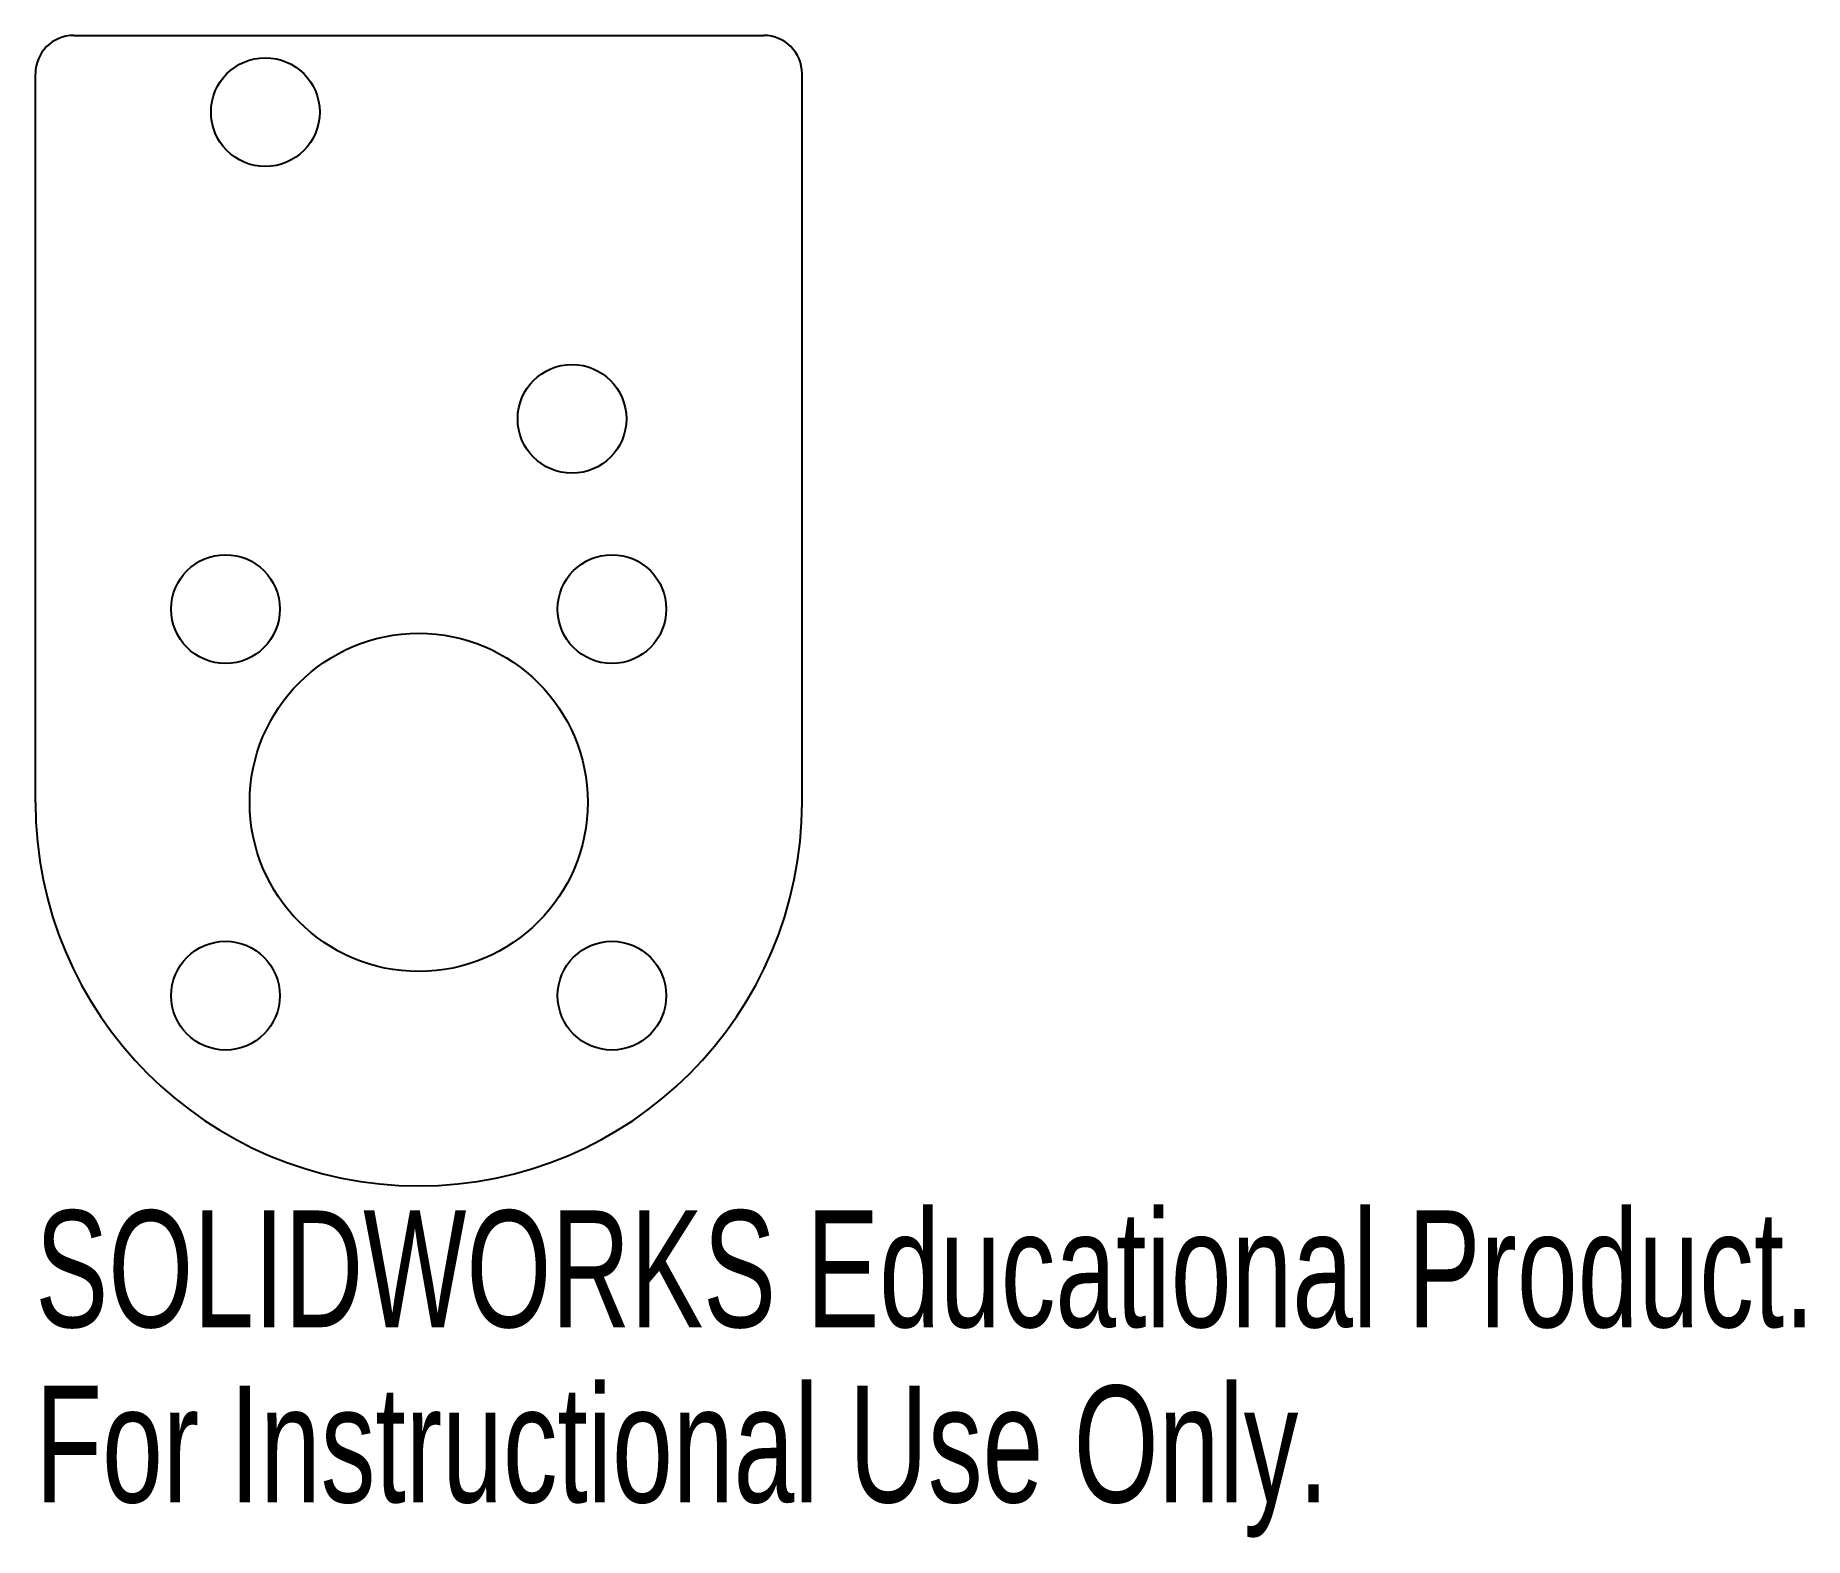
# Model space of a CAD drawing. Header units: inches. Extents: x -0.63 to 2.26, y -1.2 to 1.25.
import ezdxf

# ---------------------------------------------------------------- set-up
doc = ezdxf.new("R2010")
doc.units = ezdxf.units.IN
doc.header["$MEASUREMENT"] = 0
doc.styles.add('SLDTEXTSTYLE0', font='TXT', dxfattribs={"width": 0.7})

msp = doc.modelspace()

# ---------------------------------------------------------------- linework, layer by layer
at = {"color": 7, "linetype": 'Continuous', "lineweight": 25}
for p, q in [((-0.5625, 1.25), (0.5625, 1.25)), ((-0.625, 0), (-0.625, 1.1875)), ((0.625, 0), (0.625, 1.1875))]:
    msp.add_line(p, q, dxfattribs=at)
for centre, radius in [((-0.25, 1.125), 0.0886), ((0.25, 0.625), 0.0886), ((-0.315, 0.315), 0.0886), ((0.315, 0.315), 0.0886), ((0, 0), 0.2756), ((-0.315, -0.315), 0.0886), ((0.315, -0.315), 0.0886)]:
    msp.add_circle(centre, radius, dxfattribs=at)
for centre, radius, start, end in [((-0.5625, 1.1875), 0.0625, 90, 180), ((0.5625, 1.1875), 0.0625, 0, 90), ((0, 0), 0.625, 180, 0)]:
    msp.add_arc(centre, radius, start, end, dxfattribs=at)

# ---------------------------------------------------------------- texts
at = {"color": 7, "linetype": 'Continuous', "char_height": 0.1903, "attachment_point": 1, "style": 'SLDTEXTSTYLE0'}
for s, insert in [('SOLIDWORKS Educational Product.', (-0.625, -0.6651)), ('For Instructional Use Only.', (-0.625, -0.9506))]:
    msp.add_mtext(s, dxfattribs=dict(at, insert=insert))

doc.saveas('drawing.dxf')
